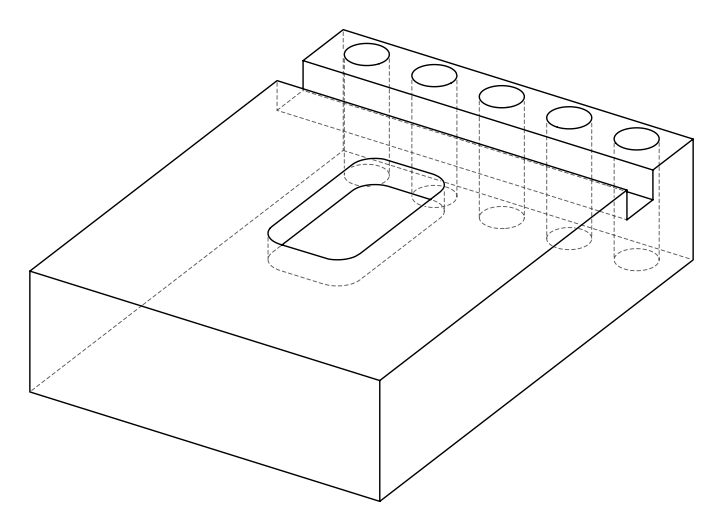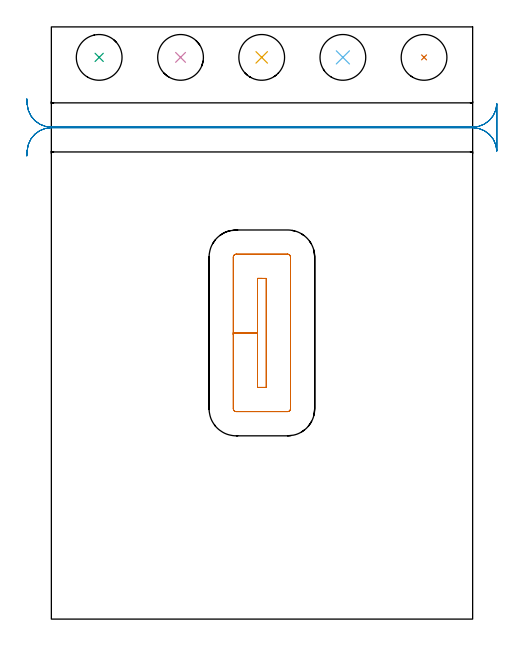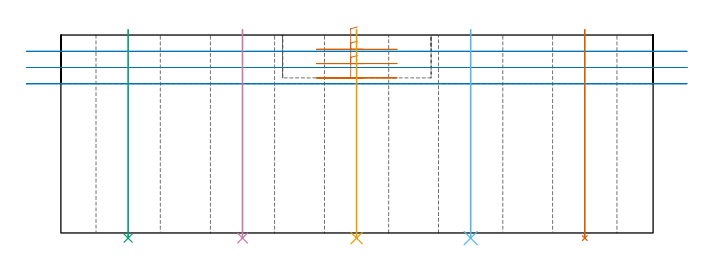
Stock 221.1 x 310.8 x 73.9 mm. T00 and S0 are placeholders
(PLAN: 7 operations, 1 tool changes, 7.5 min)
(1 MILL_RECTANGULAR_POCKET | POCKET_RECTANGULAR_STRAIGHT | UGT0201_109 | Follow Part, ap 6.35, ae 75% | 2.56 min | 92977 mm3)
(2 MILL_RECTANGULAR_SLOT | SLOT_RECTANGULAR | UGT0201_109 | Follow Part, ap 6.35, ae 75% | 3.35 min | 103439 mm3)
(3 INDEXABLE_INSERT_DRILL_THROUGH_HOLE_FROM_SOLID | STEP1HOLE | NXT0302_019 | 0.31 min | 33421 mm3)
(4 INDEXABLE_INSERT_DRILL_THROUGH_HOLE_FROM_SOLID_1 | STEP1HOLE_1 | NXT0302_019 | 0.31 min | 33401 mm3)
(5 INDEXABLE_INSERT_DRILL_THROUGH_HOLE_FROM_SOLID_2 | STEP1HOLE_2 | NXT0302_019 | 0.31 min | 33416 mm3)
(6 INDEXABLE_INSERT_DRILL_THROUGH_HOLE_FROM_SOLID_3 | STEP1HOLE_3 | NXT0302_019 | 0.31 min | 33412 mm3)
(7 INDEXABLE_INSERT_DRILL_THROUGH_HOLE_FROM_SOLID_4 | STEP1HOLE_4 | NXT0302_019 | 0.31 min | 33436 mm3)
(TOOL UGT0201_109 | End Mill 25.4 mm | D25.4 FL25 Z2)
(TOOL NXT0302_019 | Index. Insert Drill 24mm [880-D2400L25-05] | D24 PA176 FL120 Z2)
(OP 1 MILL_RECTANGULAR_POCKET)
G17 G21 G94 G90
T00 M6
G54
G17 G0 G90 X110.7 Y178.8 S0 M3
G43 Z83.9 H0
Z76.9
G94 G1 X108.2 Z76.23 F250.
Y150.2 Z68.567
Y121.6 F500.
X112.8
Y178.8
X108.2
Y150.2
X95.5
Y110.4
G3 X97. Y108.9 R1.5
G1 X124.
G3 X125.5 Y110.4 R1.5
G1 Y190.
G3 X124. Y191.5 R1.5
G1 X97.
G3 X95.5 Y190. R1.5
G1 Y150.2
Y149.2
G0 X110.7 Y178.8 Z71.567
G1 X108.2 Z70.897 F250.
Y150.2 Z63.233
Y121.6 F500.
X112.8
Y178.8
X108.2
Y150.2
X95.5
Y110.4
G3 X97. Y108.9 R1.5
G1 X124.
G3 X125.5 Y110.4 R1.5
G1 Y190.
G3 X124. Y191.5 R1.5
G1 X97.
G3 X95.5 Y190. R1.5
G1 Y150.2
Y149.2
G0 X110.7 Y178.8 Z66.233
G1 X108.2 Z65.563 F250.
Y150.2 Z57.9
Y121.6 F500.
X112.8
Y178.8
X108.2
Y150.2
X95.5
Y110.4
G3 X97. Y108.9 R1.5
G1 X124.
G3 X125.5 Y110.4 R1.5
G1 Y190.
G3 X124. Y191.5 R1.5
G1 X97.
G3 X95.5 Y190. R1.5
G1 Y150.2
Y149.2
G0 Z83.9
M5
M2
(OP 2 MILL_RECTANGULAR_SLOT)
G17 G21 G94 G90
T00 M6
G54
G17 G0 G90 X-12.876 Y243.079 S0 M3
G43 Z83.9 H0
Z67.833
G94 G1 X-12.67 Y246.072 F250.
G2 X0. Y257.9 R12.7 F500.
G1 X221.1
G2 X233.79 Y245.704 R12.7
G1 Y270.396
G2 X221.1 Y258.2 R12.7
G1 X0.
G2 X-12.67 Y270.028 R12.7
G1 X-12.876 Y273.021 F250.
G0 Y243.079 Z61.767
G1 X-12.67 Y246.072
G2 X0. Y257.9 R12.7 F500.
G1 X221.1
G2 X233.79 Y245.704 R12.7
G1 Y270.396
G2 X221.1 Y258.2 R12.7
G1 X0.
G2 X-12.67 Y270.028 R12.7
G1 X-12.876 Y273.021 F250.
G0 Y243.079 Z55.7
G1 X-12.67 Y246.072
G2 X0. Y257.9 R12.7 F500.
G1 X221.1
G2 X233.79 Y245.704 R12.7
G1 Y270.396
G2 X221.1 Y258.2 R12.7
G1 X0.
G2 X-12.67 Y270.028 R12.7
G1 X-12.876 Y273.021 F250.
G0 Z83.9
M5
M2
(OP 3 INDEXABLE_INSERT_DRILL_THROUGH_HOLE_FROM_SOLID)
G17 G21 G94 G90
T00 M6
G54
G17 G0 G90 X25.1 Y294.8 S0 M3
G43 Z83.9 H1
G94 G81 G98 Z-1.919 F250. R75.9
G80
M5
M2
(OP 4 INDEXABLE_INSERT_DRILL_THROUGH_HOLE_FROM_SOLID_1)
G17 G21 G94 G90
T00 M6
G54
G17 G0 G90 X67.8 Y294.8 S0 M3
G43 Z83.9 H1
G94 G81 G98 Z-1.919 F250. R75.9
G80
M5
M2
(OP 5 INDEXABLE_INSERT_DRILL_THROUGH_HOLE_FROM_SOLID_2)
G17 G21 G94 G90
T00 M6
G54
G17 G0 G90 X110.4 Y294.8 S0 M3
G43 Z83.9 H1
G94 G81 G98 Z-1.919 F250. R75.9
G80
M5
M2
(OP 6 INDEXABLE_INSERT_DRILL_THROUGH_HOLE_FROM_SOLID_3)
G17 G21 G94 G90
T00 M6
G54
G17 G0 G90 X153. Y294.8 S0 M3
G43 Z83.9 H1
G94 G81 G98 Z-1.919 F250. R75.9
G80
M5
M2
(OP 7 INDEXABLE_INSERT_DRILL_THROUGH_HOLE_FROM_SOLID_4)
G17 G21 G94 G90
T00 M6
G54
G17 G0 G90 X195.6 Y294.8 S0 M3
G43 Z83.9 H1
G94 G81 G98 Z-1.919 F250. R75.9
G80
M5
M2
